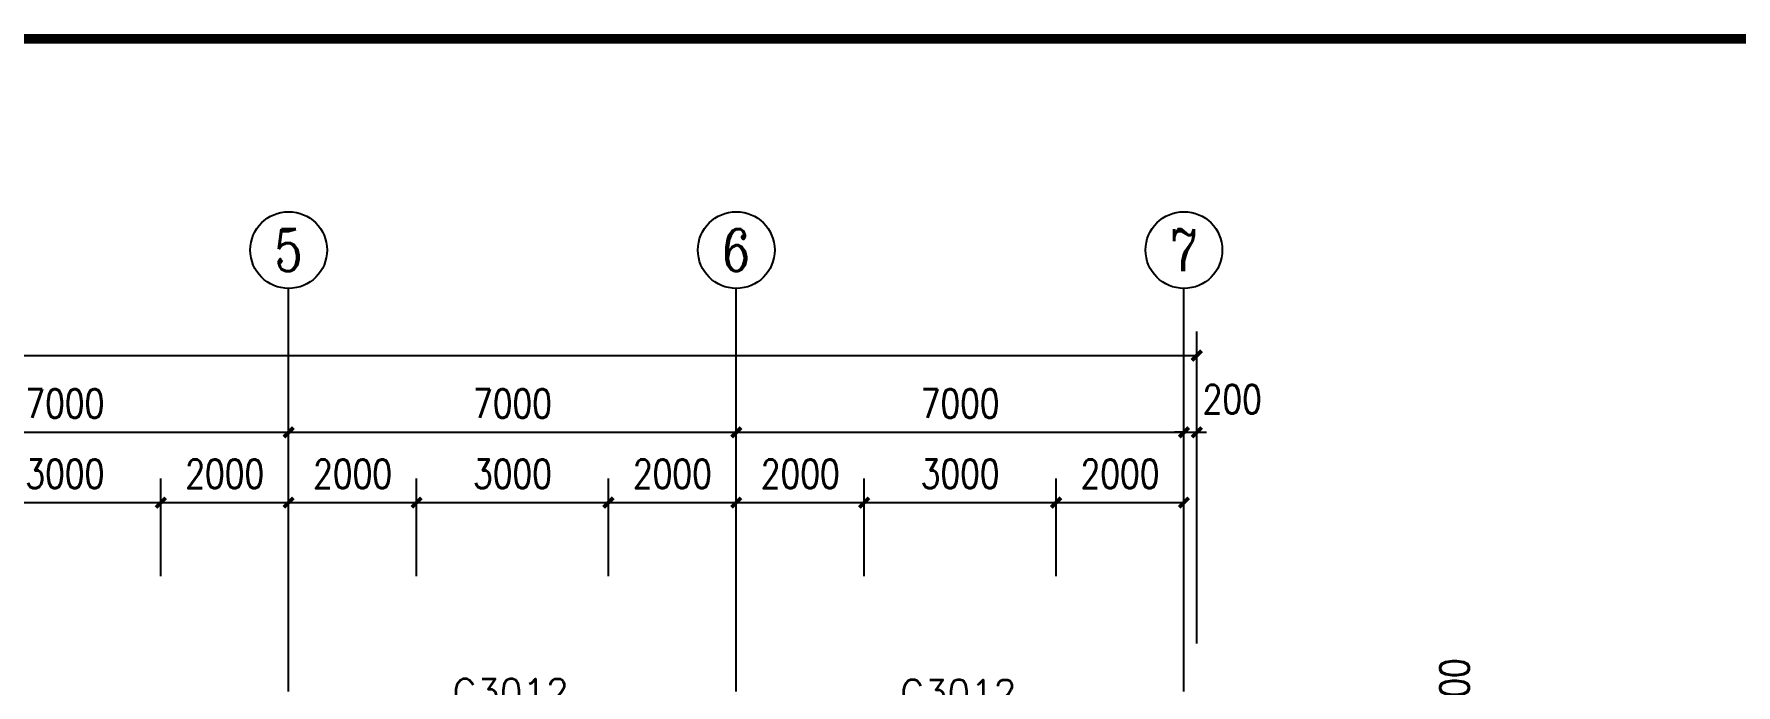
# Model space of a CAD drawing. Extents: x -21908402 to 2004492, y 83987 to 5079726.
# Drawn here: x 1857309 to 1883923, y 324385 to 334562 of the extents above; entities that cross this region are included whole.
import ezdxf
from ezdxf.enums import TextEntityAlignment as Align

# ---------------------------------------------------------------- set-up
doc = ezdxf.new("R2010")
doc.units = 0
doc.header["$LTSCALE"] = 1000
doc.linetypes.add('DOTE', pattern=[2.42, 2, -0.2, 0.02, -0.2])
doc.layers.get('0').update_dxf_attribs({"linetype": 'CONTINUOUS'})
doc.layers.get('DEFPOINTS').update_dxf_attribs({"linetype": 'CONTINUOUS'})
for name, color, linetype in [('AXIS', 3, 'CONTINUOUS'), ('AXIS_TEXT', 7, 'CONTINUOUS'), ('DOTE', 1, 'DOTE'), ('PUB_DIM', 3, 'CONTINUOUS'), ('PUB_TITLE', 4, 'CONTINUOUS'), ('WINDOW', 94, 'CONTINUOUS'), ('WINDOW_TEXT', 7, 'CONTINUOUS')]:
    doc.layers.add(name, color=color, linetype=linetype)
doc.styles.add('_TCH_AXIS', font='complex_.ttf', dxfattribs={"bigfont": 'GBCBIG'})
doc.styles.add('_TCH_WINDOW', font='simplex_.ttf', dxfattribs={"bigfont": 'GBCBIG'})
doc.styles.add('COMPLEX', font='COMPLEX')
doc.styles.add('DIM_FONT', font='simplex.shx', dxfattribs={"width": 0.8})
doc.dimstyles.new('DIMN150', dxfattribs={"dimscale": 1.5, "dimtxt": 300, "dimasz": 100, "dimexe": 250, "dimexo": 300, "dimgap": 150, "dimtad": 1, "dimdec": 0, "dimzin": 0, "dimtxsty": 'DIM_FONT', "dimblk": 'ARCHTICK', "dimcen": 0.09, "dimclrt": 7, "dimazin": 3, "dimtfac": 1, "dimtdec": 0, "dimtix": 1, "dimtmove": 0, "dimatfit": 3, "dimtolj": 1, "dimtzin": 0})

# ---------------------------------------------------------------- blocks, each defined once
blk = doc.blocks.new('_ARCHTICK')
at = {"color": 0, "linetype": 'BYBLOCK', "const_width": 0.4}
blk.add_lwpolyline([(-0.5, -0.5), (0.5, 0.5)], dxfattribs=at)
blk = doc.blocks.new('*D230')
at = {"layer": 'DEFPOINTS', "color": 0}
for p in [(1875291, 327236), (1873291, 325635), (1875291, 325635)]:
    blk.add_point(p, dxfattribs=at)
at = {"layer": 'PUB_DIM', "color": 0}
for p, q in [((1873291, 326085), (1873291, 327611)), ((1875291, 326085), (1875291, 327611)), ((1873291, 327236), (1875291, 327236))]:
    blk.add_line(p, q, dxfattribs=at)
at = {"layer": 'PUB_DIM', "color": 0, "xscale": 150, "yscale": 150, "zscale": 150, "rotation": 180}
blk.add_blockref('_ARCHTICK', (1873291, 327236), dxfattribs=at)
at = {"layer": 'PUB_DIM', "color": 0, "xscale": 150, "yscale": 150, "zscale": 150}
blk.add_blockref('_ARCHTICK', (1875291, 327236), dxfattribs=at)
at = {"layer": 'PUB_DIM', "color": 7, "insert": (1874291, 327686), "char_height": 450, "attachment_point": 5, "style": 'DIM_FONT'}
blk.add_mtext('\\A1;2000', dxfattribs=at)
blk = doc.blocks.new('*D231')
at = {"layer": 'DEFPOINTS', "color": 0}
for p in [(1873291, 327236), (1870291, 325635), (1873291, 325635)]:
    blk.add_point(p, dxfattribs=at)
at = {"layer": 'PUB_DIM', "color": 0}
for p, q in [((1870291, 326085), (1870291, 327611)), ((1873291, 326085), (1873291, 327611)), ((1870291, 327236), (1873291, 327236))]:
    blk.add_line(p, q, dxfattribs=at)
at = {"layer": 'PUB_DIM', "color": 0, "xscale": 150, "yscale": 150, "zscale": 150, "rotation": 180}
blk.add_blockref('_ARCHTICK', (1870291, 327236), dxfattribs=at)
at = {"layer": 'PUB_DIM', "color": 0, "xscale": 150, "yscale": 150, "zscale": 150}
blk.add_blockref('_ARCHTICK', (1873291, 327236), dxfattribs=at)
at = {"layer": 'PUB_DIM', "color": 7, "insert": (1871791, 327686), "char_height": 450, "attachment_point": 5, "style": 'DIM_FONT'}
blk.add_mtext('\\A1;3000', dxfattribs=at)
blk = doc.blocks.new('*D232')
at = {"layer": 'DEFPOINTS', "color": 0}
for p in [(1870291, 327236), (1868291, 325635), (1870291, 325635)]:
    blk.add_point(p, dxfattribs=at)
at = {"layer": 'PUB_DIM', "color": 0}
for p, q in [((1868291, 326085), (1868291, 327611)), ((1870291, 326085), (1870291, 327611)), ((1868291, 327236), (1870291, 327236))]:
    blk.add_line(p, q, dxfattribs=at)
at = {"layer": 'PUB_DIM', "color": 0, "xscale": 150, "yscale": 150, "zscale": 150, "rotation": 180}
blk.add_blockref('_ARCHTICK', (1868291, 327236), dxfattribs=at)
at = {"layer": 'PUB_DIM', "color": 0, "xscale": 150, "yscale": 150, "zscale": 150}
blk.add_blockref('_ARCHTICK', (1870291, 327236), dxfattribs=at)
at = {"layer": 'PUB_DIM', "color": 7, "insert": (1869291, 327686), "char_height": 450, "attachment_point": 5, "style": 'DIM_FONT'}
blk.add_mtext('\\A1;2000', dxfattribs=at)
blk = doc.blocks.new('*D233')
at = {"layer": 'DEFPOINTS', "color": 0}
for p in [(1868291, 327236), (1866291, 325635), (1868291, 325635)]:
    blk.add_point(p, dxfattribs=at)
at = {"layer": 'PUB_DIM', "color": 0}
for p, q in [((1866291, 326085), (1866291, 327611)), ((1868291, 326085), (1868291, 327611)), ((1866291, 327236), (1868291, 327236))]:
    blk.add_line(p, q, dxfattribs=at)
at = {"layer": 'PUB_DIM', "color": 0, "xscale": 150, "yscale": 150, "zscale": 150, "rotation": 180}
blk.add_blockref('_ARCHTICK', (1866291, 327236), dxfattribs=at)
at = {"layer": 'PUB_DIM', "color": 0, "xscale": 150, "yscale": 150, "zscale": 150}
blk.add_blockref('_ARCHTICK', (1868291, 327236), dxfattribs=at)
at = {"layer": 'PUB_DIM', "color": 7, "insert": (1867291, 327686), "char_height": 450, "attachment_point": 5, "style": 'DIM_FONT'}
blk.add_mtext('\\A1;2000', dxfattribs=at)
blk = doc.blocks.new('*D234')
at = {"layer": 'DEFPOINTS', "color": 0}
for p in [(1866291, 327236), (1863291, 325635), (1866291, 325635)]:
    blk.add_point(p, dxfattribs=at)
at = {"layer": 'PUB_DIM', "color": 0}
for p, q in [((1863291, 326085), (1863291, 327611)), ((1866291, 326085), (1866291, 327611)), ((1863291, 327236), (1866291, 327236))]:
    blk.add_line(p, q, dxfattribs=at)
at = {"layer": 'PUB_DIM', "color": 0, "xscale": 150, "yscale": 150, "zscale": 150, "rotation": 180}
blk.add_blockref('_ARCHTICK', (1863291, 327236), dxfattribs=at)
at = {"layer": 'PUB_DIM', "color": 0, "xscale": 150, "yscale": 150, "zscale": 150}
blk.add_blockref('_ARCHTICK', (1866291, 327236), dxfattribs=at)
at = {"layer": 'PUB_DIM', "color": 7, "insert": (1864791, 327686), "char_height": 450, "attachment_point": 5, "style": 'DIM_FONT'}
blk.add_mtext('\\A1;3000', dxfattribs=at)
blk = doc.blocks.new('*D235')
at = {"layer": 'DEFPOINTS', "color": 0}
for p in [(1863291, 327236), (1861291, 325635), (1863291, 325635)]:
    blk.add_point(p, dxfattribs=at)
at = {"layer": 'PUB_DIM', "color": 0}
for p, q in [((1861291, 326085), (1861291, 327611)), ((1863291, 326085), (1863291, 327611)), ((1861291, 327236), (1863291, 327236))]:
    blk.add_line(p, q, dxfattribs=at)
at = {"layer": 'PUB_DIM', "color": 0, "xscale": 150, "yscale": 150, "zscale": 150, "rotation": 180}
blk.add_blockref('_ARCHTICK', (1861291, 327236), dxfattribs=at)
at = {"layer": 'PUB_DIM', "color": 0, "xscale": 150, "yscale": 150, "zscale": 150}
blk.add_blockref('_ARCHTICK', (1863291, 327236), dxfattribs=at)
at = {"layer": 'PUB_DIM', "color": 7, "insert": (1862291, 327686), "char_height": 450, "attachment_point": 5, "style": 'DIM_FONT'}
blk.add_mtext('\\A1;2000', dxfattribs=at)
blk = doc.blocks.new('*D236')
at = {"layer": 'DEFPOINTS', "color": 0}
for p in [(1861291, 327236), (1859291, 325635), (1861291, 325635)]:
    blk.add_point(p, dxfattribs=at)
at = {"layer": 'PUB_DIM', "color": 0}
for p, q in [((1859291, 326085), (1859291, 327611)), ((1861291, 326085), (1861291, 327611)), ((1859291, 327236), (1861291, 327236))]:
    blk.add_line(p, q, dxfattribs=at)
at = {"layer": 'PUB_DIM', "color": 0, "xscale": 150, "yscale": 150, "zscale": 150, "rotation": 180}
blk.add_blockref('_ARCHTICK', (1859291, 327236), dxfattribs=at)
at = {"layer": 'PUB_DIM', "color": 0, "xscale": 150, "yscale": 150, "zscale": 150}
blk.add_blockref('_ARCHTICK', (1861291, 327236), dxfattribs=at)
at = {"layer": 'PUB_DIM', "color": 7, "insert": (1860291, 327686), "char_height": 450, "attachment_point": 5, "style": 'DIM_FONT'}
blk.add_mtext('\\A1;2000', dxfattribs=at)
blk = doc.blocks.new('*D237')
at = {"layer": 'DEFPOINTS', "color": 0}
for p in [(1859291, 327236), (1856291, 325635), (1859291, 325635)]:
    blk.add_point(p, dxfattribs=at)
at = {"layer": 'PUB_DIM', "color": 0}
for p, q in [((1856291, 326085), (1856291, 327611)), ((1859291, 326085), (1859291, 327611)), ((1856291, 327236), (1859291, 327236))]:
    blk.add_line(p, q, dxfattribs=at)
at = {"layer": 'PUB_DIM', "color": 0, "xscale": 150, "yscale": 150, "zscale": 150, "rotation": 180}
blk.add_blockref('_ARCHTICK', (1856291, 327236), dxfattribs=at)
at = {"layer": 'PUB_DIM', "color": 0, "xscale": 150, "yscale": 150, "zscale": 150}
blk.add_blockref('_ARCHTICK', (1859291, 327236), dxfattribs=at)
at = {"layer": 'PUB_DIM', "color": 7, "insert": (1857791, 327686), "char_height": 450, "attachment_point": 5, "style": 'DIM_FONT'}
blk.add_mtext('\\A1;3000', dxfattribs=at)
blk = doc.blocks.new('*D264')
at = {"layer": 'AXIS', "color": 0}
for p, q in [((1880041, 323785), (1880041, 323935)), ((1876741, 323785), (1880416, 323785)), ((1880041, 323585), (1880041, 323785)), ((1876741, 323585), (1880416, 323585)), ((1880041, 323585), (1880041, 323435))]:
    blk.add_line(p, q, dxfattribs=at)
at = {"layer": 'DEFPOINTS', "color": 0}
for p in [(1876291, 323785), (1880041, 323785), (1876291, 323585)]:
    blk.add_point(p, dxfattribs=at)
at = {"layer": 'AXIS', "color": 0, "xscale": 150, "yscale": 150, "zscale": 150}
for p, rotation in [((1880041, 323785), 270), ((1880041, 323585), 90)]:
    blk.add_blockref('_ARCHTICK', p, dxfattribs=dict(at, rotation=rotation))
at = {"layer": 'AXIS', "color": 7, "insert": (1879523, 324340), "char_height": 450, "attachment_point": 5, "rotation": 90, "style": 'DIM_FONT'}
blk.add_mtext('\\A1;200', dxfattribs=at)
blk = doc.blocks.new('*D270')
at = {"layer": 'AXIS', "color": 0}
for p, q in [((1854291, 325035), (1854291, 328710)), ((1861291, 325035), (1861291, 328710)), ((1854291, 328335), (1861291, 328335))]:
    blk.add_line(p, q, dxfattribs=at)
at = {"layer": 'DEFPOINTS', "color": 0}
for p in [(1861291, 328335), (1854291, 324585), (1861291, 324585)]:
    blk.add_point(p, dxfattribs=at)
at = {"layer": 'AXIS', "color": 0, "xscale": 150, "yscale": 150, "zscale": 150, "rotation": 180}
blk.add_blockref('_ARCHTICK', (1854291, 328335), dxfattribs=at)
at = {"layer": 'AXIS', "color": 0, "xscale": 150, "yscale": 150, "zscale": 150}
blk.add_blockref('_ARCHTICK', (1861291, 328335), dxfattribs=at)
at = {"layer": 'AXIS', "color": 7, "insert": (1857791, 328785), "char_height": 450, "attachment_point": 5, "style": 'DIM_FONT'}
blk.add_mtext('\\A1;7000', dxfattribs=at)
blk = doc.blocks.new('*D271')
at = {"layer": 'AXIS', "color": 0}
for p, q in [((1861291, 325035), (1861291, 328710)), ((1868291, 325035), (1868291, 328710)), ((1861291, 328335), (1868291, 328335))]:
    blk.add_line(p, q, dxfattribs=at)
at = {"layer": 'DEFPOINTS', "color": 0}
for p in [(1868291, 328335), (1861291, 324585), (1868291, 324585)]:
    blk.add_point(p, dxfattribs=at)
at = {"layer": 'AXIS', "color": 0, "xscale": 150, "yscale": 150, "zscale": 150, "rotation": 180}
blk.add_blockref('_ARCHTICK', (1861291, 328335), dxfattribs=at)
at = {"layer": 'AXIS', "color": 0, "xscale": 150, "yscale": 150, "zscale": 150}
blk.add_blockref('_ARCHTICK', (1868291, 328335), dxfattribs=at)
at = {"layer": 'AXIS', "color": 7, "insert": (1864791, 328785), "char_height": 450, "attachment_point": 5, "style": 'DIM_FONT'}
blk.add_mtext('\\A1;7000', dxfattribs=at)
blk = doc.blocks.new('*D272')
at = {"layer": 'AXIS', "color": 0}
for p, q in [((1868291, 325035), (1868291, 328710)), ((1875291, 325035), (1875291, 328710)), ((1868291, 328335), (1875291, 328335))]:
    blk.add_line(p, q, dxfattribs=at)
at = {"layer": 'DEFPOINTS', "color": 0}
for p in [(1875291, 328335), (1868291, 324585), (1875291, 324585)]:
    blk.add_point(p, dxfattribs=at)
at = {"layer": 'AXIS', "color": 0, "xscale": 150, "yscale": 150, "zscale": 150, "rotation": 180}
blk.add_blockref('_ARCHTICK', (1868291, 328335), dxfattribs=at)
at = {"layer": 'AXIS', "color": 0, "xscale": 150, "yscale": 150, "zscale": 150}
blk.add_blockref('_ARCHTICK', (1875291, 328335), dxfattribs=at)
at = {"layer": 'AXIS', "color": 7, "insert": (1871791, 328785), "char_height": 450, "attachment_point": 5, "style": 'DIM_FONT'}
blk.add_mtext('\\A1;7000', dxfattribs=at)
blk = doc.blocks.new('*D273')
at = {"layer": 'AXIS', "color": 0}
for p, q in [((1875291, 325035), (1875291, 328710)), ((1875491, 325035), (1875491, 328710)), ((1875291, 328335), (1875141, 328335)), ((1875291, 328335), (1875491, 328335)), ((1875491, 328335), (1875641, 328335))]:
    blk.add_line(p, q, dxfattribs=at)
at = {"layer": 'DEFPOINTS', "color": 0}
for p in [(1875491, 328335), (1875291, 324585), (1875491, 324585)]:
    blk.add_point(p, dxfattribs=at)
at = {"layer": 'AXIS', "color": 0, "xscale": 150, "yscale": 150, "zscale": 150}
blk.add_blockref('_ARCHTICK', (1875291, 328335), dxfattribs=at)
at = {"layer": 'AXIS', "color": 0, "xscale": 150, "yscale": 150, "zscale": 150, "rotation": 180}
blk.add_blockref('_ARCHTICK', (1875491, 328335), dxfattribs=at)
at = {"layer": 'AXIS', "color": 7, "insert": (1876046, 328852), "char_height": 450, "attachment_point": 5, "style": 'DIM_FONT'}
blk.add_mtext('\\A1;200', dxfattribs=at)
blk = doc.blocks.new('*D274')
at = {"layer": 'AXIS', "color": 0}
for p, q in [((1833091, 325035), (1833091, 329910)), ((1875491, 325035), (1875491, 329910)), ((1833091, 329535), (1875491, 329535))]:
    blk.add_line(p, q, dxfattribs=at)
at = {"layer": 'DEFPOINTS', "color": 0}
for p in [(1875491, 329535), (1833091, 324585), (1875491, 324585)]:
    blk.add_point(p, dxfattribs=at)
at = {"layer": 'AXIS', "color": 0, "xscale": 150, "yscale": 150, "zscale": 150, "rotation": 180}
blk.add_blockref('_ARCHTICK', (1833091, 329535), dxfattribs=at)
at = {"layer": 'AXIS', "color": 0, "xscale": 150, "yscale": 150, "zscale": 150}
blk.add_blockref('_ARCHTICK', (1875491, 329535), dxfattribs=at)
at = {"layer": 'AXIS', "color": 7, "insert": (1854291, 329985), "char_height": 450, "attachment_point": 5, "style": 'DIM_FONT'}
blk.add_mtext('\\A1;42400', dxfattribs=at)
blk = doc.blocks.new('_AXISO')
blk.add_circle((0, 0), 0.5)
at = {"layer": 'AXIS_TEXT', "style": 'COMPLEX', "width": 1.041667}
blk.add_attdef('A', text='', height=0.56, dxfattribs=at).set_placement((-0.25, -0.28), (0.25, -0.28), align=Align.FIT)
blk = doc.blocks.new('$WINLIB2D$00000001')
at = {"color": 0}
for points in [[(-0.5, 0.5), (-0.5, -0.5)], [(-0.5, 0.5), (0.5, 0.5)], [(0.5, -0.5), (0.5, 0.5)], [(0.5, 0.1667), (-0.5, 0.1667)], [(0.5, -0.1667), (-0.5, -0.1667)], [(-0.5, -0.5), (0.5, -0.5)]]:
    blk.add_lwpolyline(points, dxfattribs=at)

msp = doc.modelspace()

# ---------------------------------------------------------------- linework, layer by layer
at = {"layer": 'AXIS'}
for p, q in [((1861291, 324584.7), (1861291, 330584.7)), ((1868291, 324584.7), (1868291, 330584.7)), ((1875291, 324584.7), (1875291, 330584.7))]:
    msp.add_line(p, q, dxfattribs=at)
at = {"layer": 'DOTE'}
for p, q in [((1861291, 287984.7), (1861291, 324584.7)), ((1868291, 287984.7), (1868291, 324584.7)), ((1875291, 287984.7), (1875291, 324584.7))]:
    msp.add_line(p, q, dxfattribs=at)
at = {"layer": 'PUB_TITLE', "const_width": 150}
msp.add_lwpolyline([(1815141.5, 274487.2), (1898991.5, 274487.2), (1898991.5, 334487.2), (1815141.5, 334487.2)], close=True, dxfattribs=at)

# ---------------------------------------------------------------- block references
at = {"layer": 'AXIS'}
ref = msp.add_blockref('_AXISO', (1861291, 331184.7), dxfattribs=dict(at, xscale=1200, yscale=1200, zscale=1200))
ref.add_attrib('A', '5', dxfattribs={"layer": 'AXIS_TEXT', "height": 657.6, "style": '_TCH_AXIS', "width": 0.699409}).set_placement((1861071.8, 330855.9), (1861510.2, 330855.9), align=Align.FIT)
ref = msp.add_blockref('_AXISO', (1868291, 331184.7), dxfattribs=dict(at, xscale=1200, yscale=1200, zscale=1200))
ref.add_attrib('A', '6', dxfattribs={"layer": 'AXIS_TEXT', "height": 657.6, "style": '_TCH_AXIS', "width": 0.699409}).set_placement((1868071.8, 330855.9), (1868510.2, 330855.9), align=Align.FIT)
ref = msp.add_blockref('_AXISO', (1875291, 331184.7), dxfattribs=dict(at, xscale=1200, yscale=1200, zscale=1200))
ref.add_attrib('A', '7', dxfattribs={"layer": 'AXIS_TEXT', "height": 657.6, "style": '_TCH_AXIS', "width": 0.699409}).set_placement((1875071.8, 330855.9), (1875510.2, 330855.9), align=Align.FIT)
at = {"layer": 'WINDOW'}
ref = msp.add_blockref('$WINLIB2D$00000001', (1864790.5, 323684.7), dxfattribs=dict(at, xscale=-3000, yscale=-200, zscale=-3000, rotation=180))
ref.add_attrib('A', 'C3012', (1863849.5, 324059.4), dxfattribs={"layer": 'WINDOW_TEXT', "height": 421.44, "style": '_TCH_WINDOW'})
ref = msp.add_blockref('$WINLIB2D$00000001', (1871791, 323684.7), dxfattribs=dict(at, xscale=3000, yscale=-200, zscale=3000, rotation=180))
ref.add_attrib('A', 'C3012', (1870850, 324046.4), dxfattribs={"layer": 'WINDOW_TEXT', "height": 421.44, "style": '_TCH_WINDOW'})

# ---------------------------------------------------------------- dimensions: what is measured, and where the dimension line sits
at = {"layer": 'AXIS'}
for p1, p2, distance, picture, middle in [((1833091, 324584.7), (1875491, 324584.7), 4950, '*D274', (1854291, 329984.7)), ((1854291, 324584.7), (1861291, 324584.7), 3750, '*D270', (1857791, 328784.7)), ((1861291, 324584.7), (1868291, 324584.7), 3750, '*D271', (1864791, 328784.7)), ((1868291, 324584.7), (1875291, 324584.7), 3750, '*D272', (1871791, 328784.7))]:
    dim = msp.add_aligned_dim(p1=p1, p2=p2, distance=distance, dimstyle='DIMN150', dxfattribs=at)
    dim.commit()
    dim.dimension.update_dxf_attribs({"geometry": picture, "text_midpoint": middle})
for base, p1, p2, angle, picture, middle in [((1875491, 328334.7), (1875291, 324584.7), (1875491, 324584.7), 0, '*D273', (1876046, 328852.2)), ((1880041, 323784.7), (1876291, 323584.7), (1876291, 323784.7), 90, '*D264', (1879523.5, 324339.7))]:
    dim = msp.add_linear_dim(base=base, p1=p1, p2=p2, angle=angle, dimstyle='DIMN150', dxfattribs=at)
    dim.commit()
    dim.dimension.update_dxf_attribs({"geometry": picture, "text_midpoint": middle, "dimtype": 129})
at = {"layer": 'PUB_DIM'}
for p1, p2, distance, picture, middle in [((1856291, 325634.7), (1859291, 325634.7), 1601.1, '*D237', (1857791, 327685.8)), ((1859291, 325634.7), (1861291, 325634.7), 1601.1, '*D236', (1860291, 327685.8)), ((1861290.9952, 325634.6635), (1863290.5045, 325634.6635), 1601.1006, '*D235', (1862290.7499, 327685.764)), ((1863290.5, 325634.7), (1866290.5, 325634.7), 1601.1, '*D234', (1864790.5, 327685.8)), ((1866290.5045, 325634.6635), (1868290.9952, 325634.6635), 1601.1006, '*D233', (1867290.7499, 327685.764)), ((1868291, 325634.7), (1870291, 325634.7), 1601.1, '*D232', (1869291, 327685.8)), ((1870291, 325634.7), (1873291, 325634.7), 1601.1, '*D231', (1871791, 327685.8)), ((1873291, 325634.7), (1875291, 325634.7), 1601.1, '*D230', (1874291, 327685.8))]:
    dim = msp.add_aligned_dim(p1=p1, p2=p2, distance=distance, dimstyle='DIMN150', dxfattribs=at)
    dim.commit()
    dim.dimension.update_dxf_attribs({"geometry": picture, "text_midpoint": middle})

doc.saveas('drawing.dxf')
